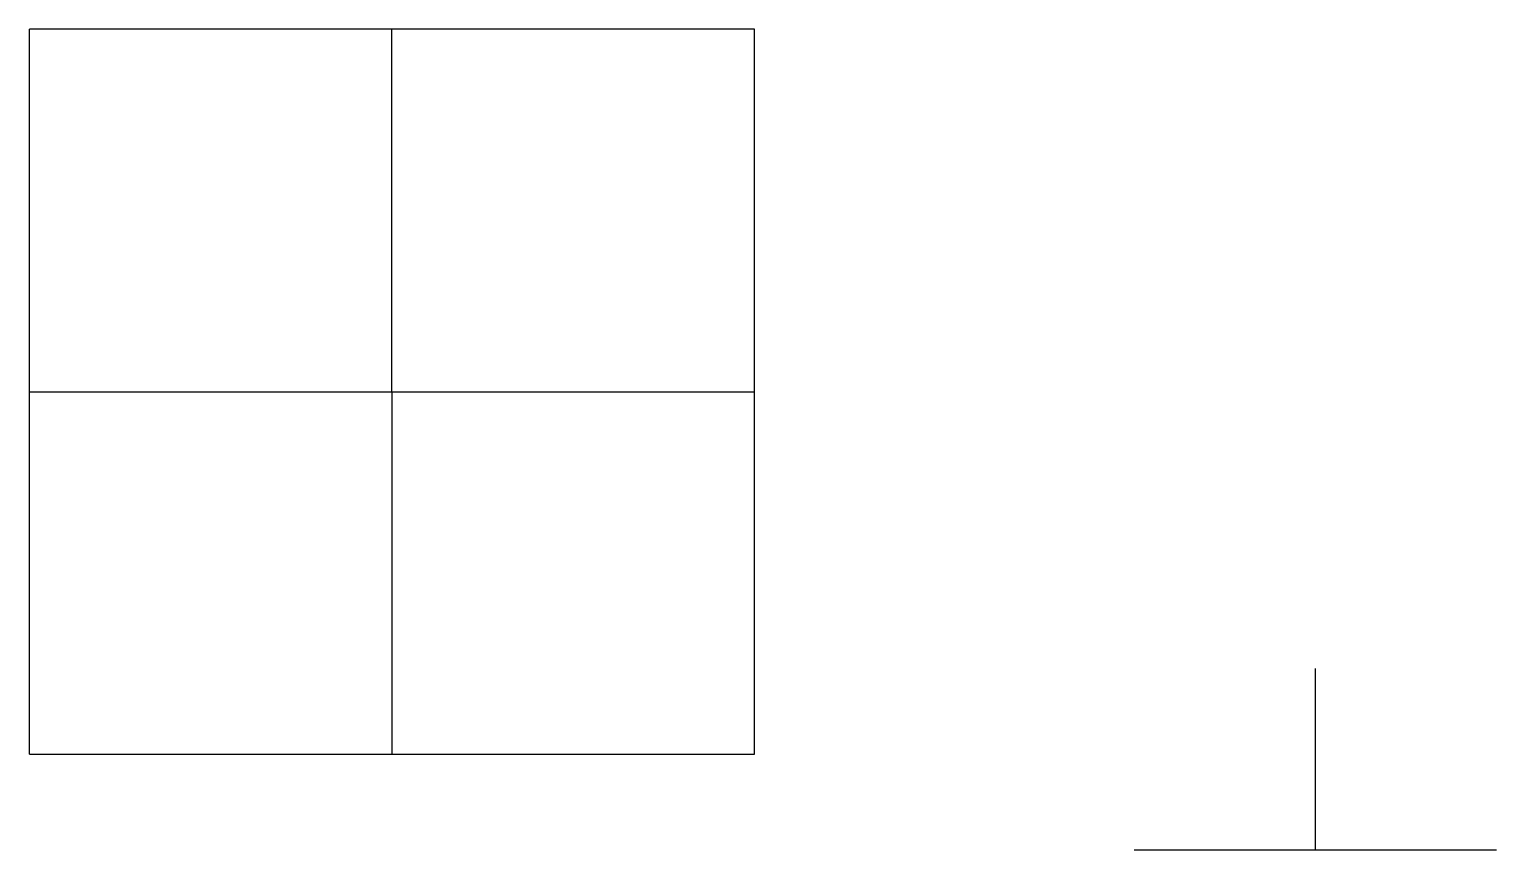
# Model space of a CAD drawing. Header units: millimetres. Extents: x -355 to 50, y 0 to 226.
import ezdxf

# ---------------------------------------------------------------- set-up
doc = ezdxf.new("R2010")
doc.units = ezdxf.units.MM

msp = doc.modelspace()

# ---------------------------------------------------------------- linework, layer by layer
for p, q in [((-354.64, 126.35), (-354.64, 226.35)), ((-254.64, 226.35), (-354.64, 226.35)), ((-254.64, 126.35), (-254.64, 226.35)), ((-154.64, 226.35), (-254.64, 226.35)), ((-154.64, 226.35), (-254.64, 226.35)), ((-154.64, 26.35), (-154.64, 226.35)), ((-354.64, 126.35), (-154.64, 126.35)), ((-354.64, 26.35), (-354.64, 126.35)), ((-254.64, 126.35), (-254.64, 26.35)), ((0, 0), (0, 50)), ((-354.64, 26.35), (-154.64, 26.35)), ((-50, 0), (50, 0))]:
    msp.add_line(p, q)

doc.saveas('drawing.dxf')
